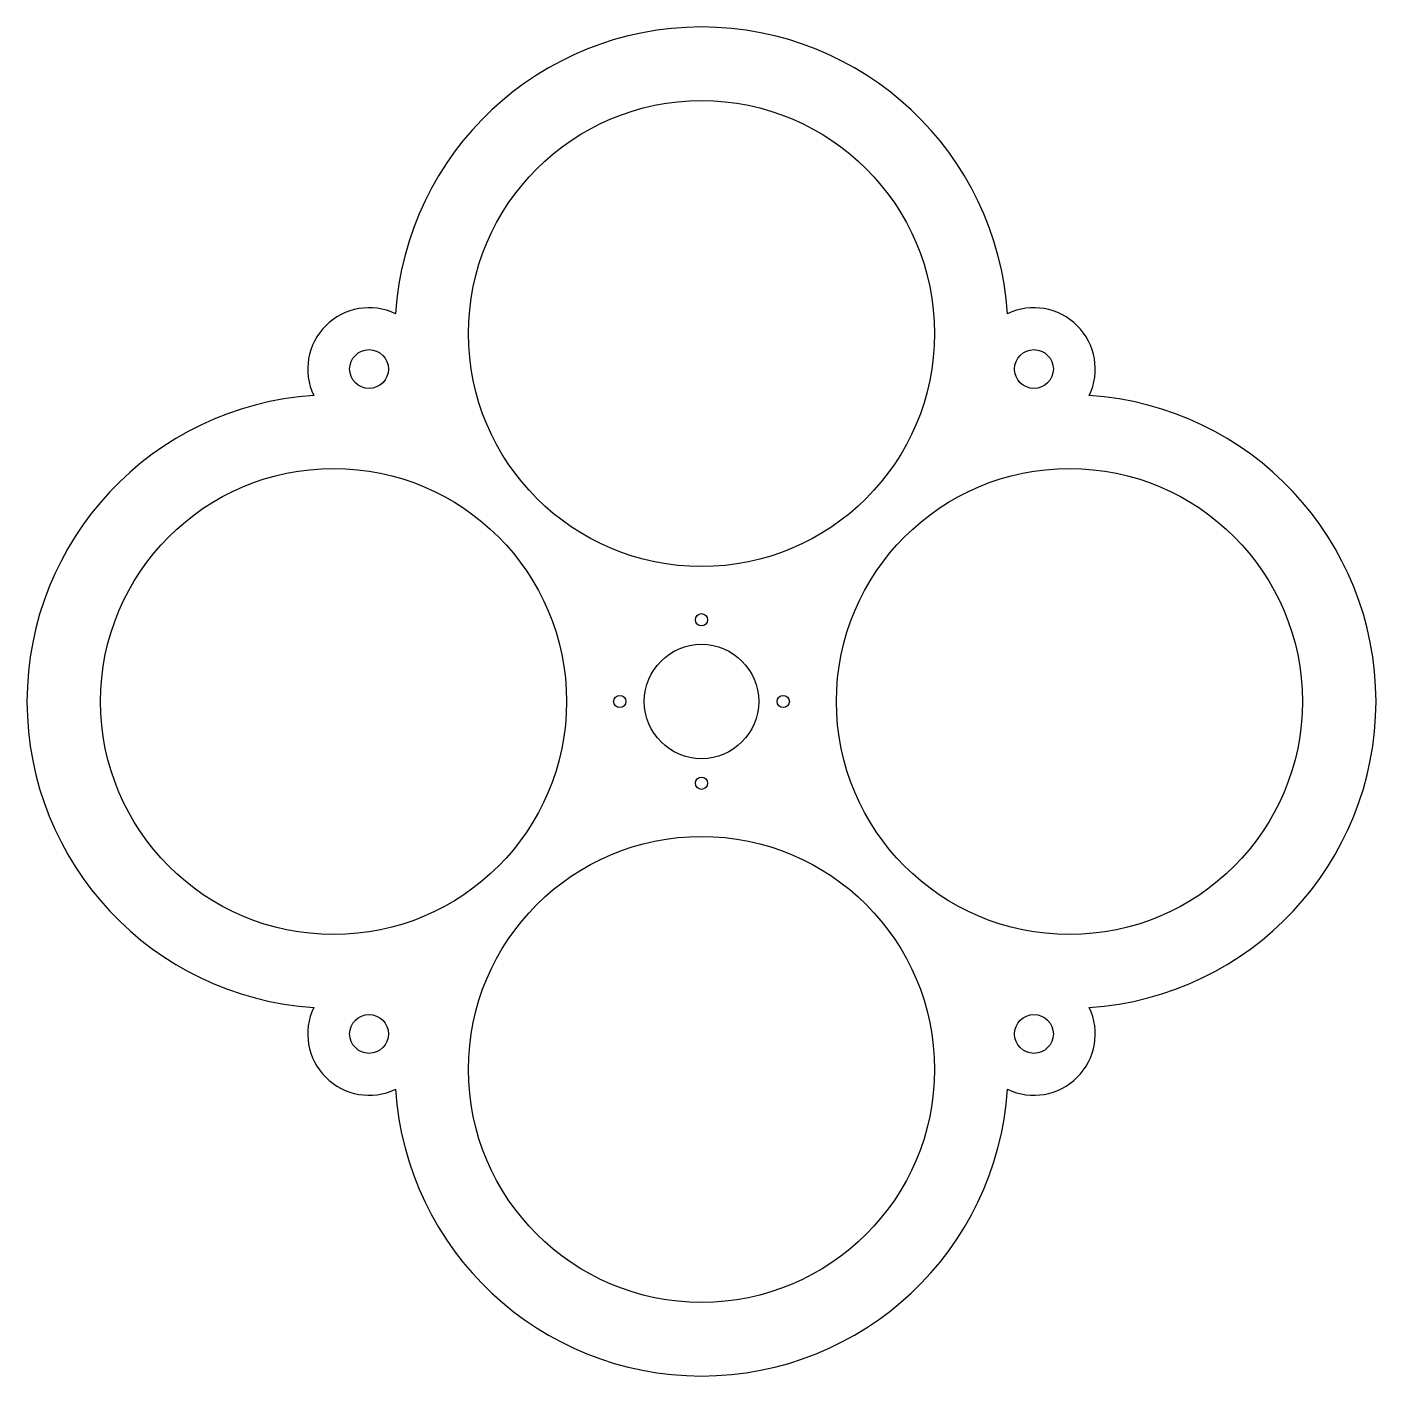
# Model space of a CAD drawing. Header units: millimetres. Extents: x -165 to 165, y -165 to 165.
import ezdxf

# ---------------------------------------------------------------- set-up
doc = ezdxf.new("R2010")
doc.units = ezdxf.units.MM
doc.layers.add('Sketch', color=7, linetype='CONTINUOUS')

msp = doc.modelspace()

# ---------------------------------------------------------------- linework, layer by layer
at = {"layer": 'Sketch'}
for centre, radius in [((0, 90), 57), ((-81.32, 81.32), 4.75), ((81.32, 81.32), 4.75), ((-90, 0), 57), ((90, 0), 57), ((0, 20), 1.5), ((0, 0), 14), ((-20, 0), 1.5), ((20, 0), 1.5), ((0, -20), 1.5), ((0, -90), 57), ((-81.32, -81.32), 4.75), ((81.32, -81.32), 4.75)]:
    msp.add_circle(centre, radius, dxfattribs=at)
for centre, radius, start, end in [((0, 90), 75, 3.7063, 176.2937), ((-81.32, 81.32), 15, 64.4302, -154.4302), ((81.32, 81.32), 15, -25.5698, 115.5698), ((-90, 0), 75, 93.7063, -93.7063), ((90, 0), 75, -86.2937, 86.2937), ((-81.32, -81.32), 15, 154.4302, -64.4302), ((81.32, -81.32), 15, -115.5698, 25.5698), ((0, -90), 75, -176.2937, -3.7063)]:
    msp.add_arc(centre, radius, start, end, dxfattribs=at)

doc.saveas('drawing.dxf')
